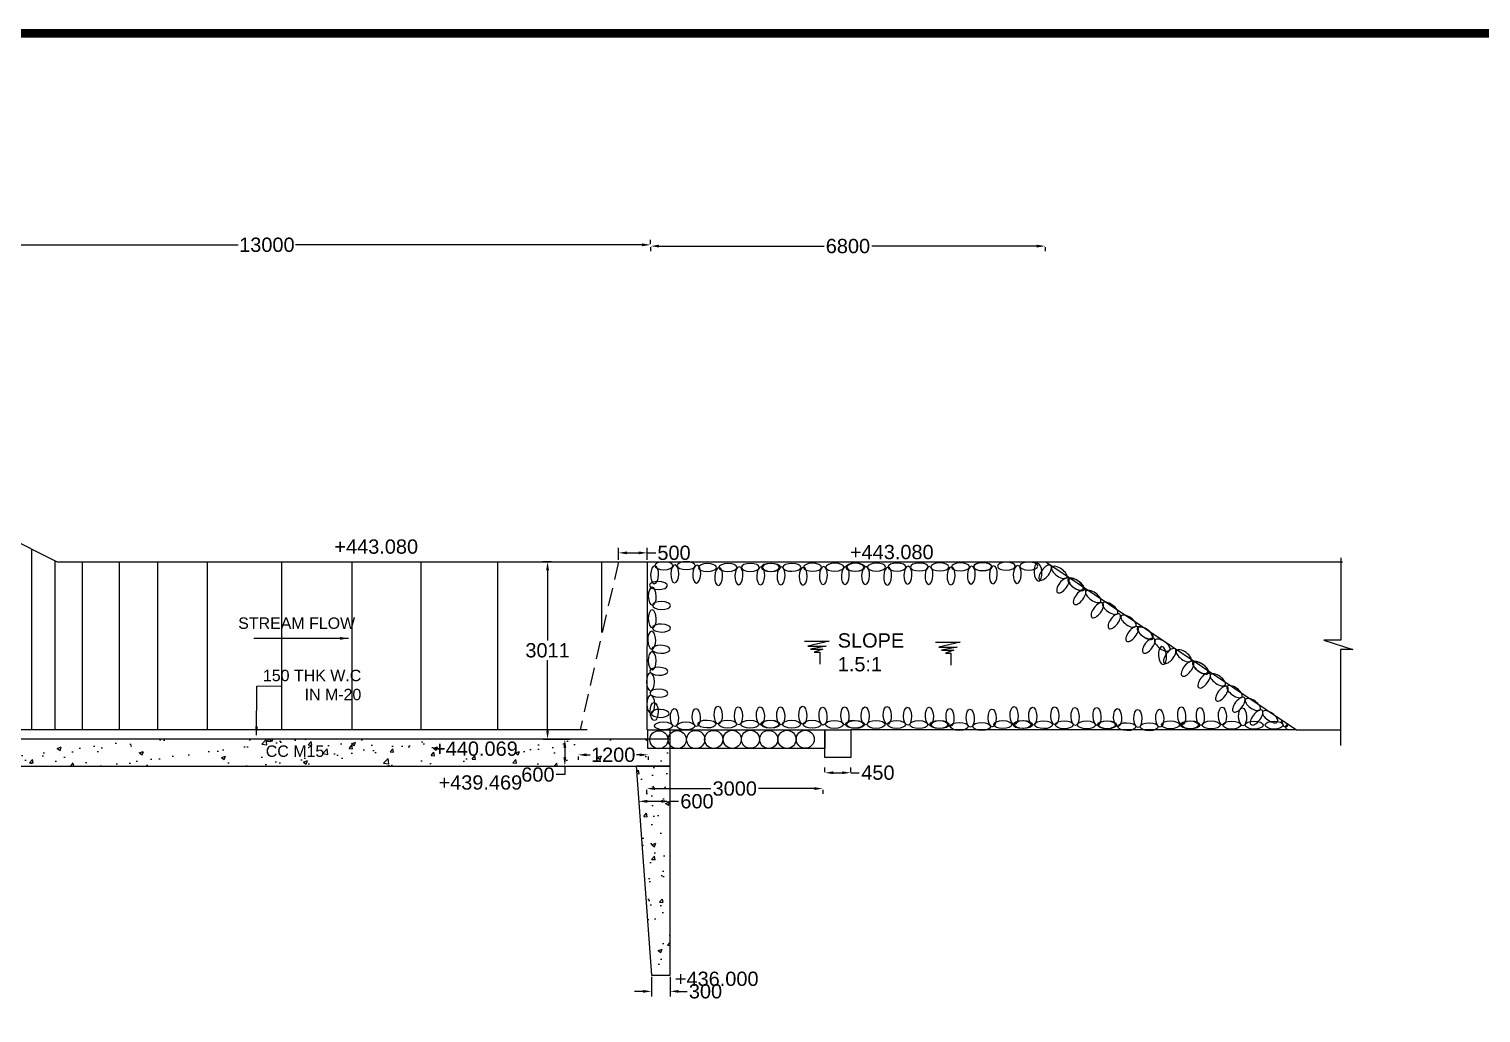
# Model space of a CAD drawing. Header units: metres. Extents: x 450 to 1815, y 479 to 860.
# Drawn here: x 1712.8 to 1763.6, y 782.7 to 817.2 of the extents above; entities that cross this region are included whole.
import ezdxf

# ---------------------------------------------------------------- set-up
doc = ezdxf.new("R2010")
doc.units = ezdxf.units.M
doc.header["$MEASUREMENT"] = 0
doc.linetypes.add('HIDDEN', pattern=[9.525, 6.35, -3.175])
for name, color, linetype in [('DIMENSION', 255, 'Continuous'), ('DRAWING', 7, 'Continuous'), ('HATCH', 7, 'Continuous'), ('TEXT', 255, 'Continuous')]:
    doc.layers.add(name, color=color, linetype=linetype)
doc.styles.get("Standard").update_dxf_attribs({"font": 'arial.ttf'})
doc.dimstyles.get("Standard").update_dxf_attribs({"dimtxt": 0.5, "dimasz": 0.3, "dimexe": 0.18, "dimexo": 0.0625, "dimgap": 0.09, "dimtad": 0, "dimtih": 1, "dimtoh": 1, "dimdec": 4, "dimzin": 0, "dimdsep": 46, "dimtxsty": 'Standard', "dimcen": 0.09, "dimadec": 0, "dimazin": 0, "dimtfac": 1, "dimtdec": 4, "dimtofl": 0, "dimtmove": 0, "dimatfit": 3, "dimfxl": 1, "dimtolj": 1, "dimtzin": 0, "dimarcsym": 0})

# ---------------------------------------------------------------- blocks, each defined once
blk = doc.blocks.new('*D87')
at = {"layer": 'Defpoints', "color": 0, "ltscale": 0.1, "transparency": 16777216}
for p in [(1707.643, 809.62), (1734.531, 809.643), (1734.531, 809.62)]:
    blk.add_point(p, dxfattribs=at)
at = {"layer": 'DIMENSION', "color": 0, "lineweight": -2, "ltscale": 0.1, "transparency": 16777216}
for p, q in [((1707.643, 809.683), (1707.643, 809.823)), ((1707.943, 809.643), (1720.08, 809.643)), ((1734.231, 809.643), (1722.093, 809.643)), ((1734.531, 809.683), (1734.531, 809.823))]:
    blk.add_line(p, q, dxfattribs=at)
at = {"layer": 'DIMENSION', "color": 0, "ltscale": 0.1, "transparency": 16777216}
for points in [[(1707.943, 809.693), (1707.943, 809.593), (1707.643, 809.643)], [(1734.231, 809.693), (1734.231, 809.593), (1734.531, 809.643)]]:
    blk.add_solid(points, dxfattribs=at)
at = {"layer": 'DIMENSION', "color": 0, "ltscale": 0.1, "transparency": 16777216, "insert": (1721.087, 809.643), "char_height": 0.5, "attachment_point": 5}
blk.add_mtext('\\A1;13000', dxfattribs=at)
blk = doc.blocks.new('*D88')
at = {"layer": 'Defpoints', "color": 0, "ltscale": 0.1, "transparency": 16777216}
for p in [(1734.531, 809.62), (1748.359, 809.62), (1748.359, 809.598)]:
    blk.add_point(p, dxfattribs=at)
at = {"layer": 'DIMENSION', "color": 0, "lineweight": -2, "ltscale": 0.1, "transparency": 16777216}
for p, q in [((1734.531, 809.558), (1734.531, 809.418)), ((1734.831, 809.598), (1740.608, 809.598)), ((1748.059, 809.598), (1742.282, 809.598)), ((1748.359, 809.558), (1748.359, 809.418))]:
    blk.add_line(p, q, dxfattribs=at)
at = {"layer": 'DIMENSION', "color": 0, "ltscale": 0.1, "transparency": 16777216}
for points in [[(1734.831, 809.648), (1734.831, 809.548), (1734.531, 809.598)], [(1748.059, 809.648), (1748.059, 809.548), (1748.359, 809.598)]]:
    blk.add_solid(points, dxfattribs=at)
at = {"layer": 'DIMENSION', "color": 0, "ltscale": 0.1, "transparency": 16777216, "insert": (1741.445, 809.598), "char_height": 0.5, "attachment_point": 5}
blk.add_mtext('\\A1;6800', dxfattribs=at)
blk = doc.blocks.new('*D113')
at = {"layer": 'Defpoints', "color": 0, "ltscale": 0.1, "transparency": 16777216}
for p in [(1730.708, 792.327), (1730.708, 791.382), (1731.526, 791.382)]:
    blk.add_point(p, dxfattribs=at)
at = {"layer": 'DIMENSION', "color": 0, "lineweight": -2, "ltscale": 0.1, "transparency": 16777216}
for p, q in [((1730.771, 792.327), (1731.706, 792.327)), ((1731.526, 792.027), (1731.526, 791.682)), ((1730.771, 791.382), (1731.706, 791.382)), ((1731.526, 791.082), (1731.226, 791.082)), ((1731.526, 791.382), (1731.526, 791.082))]:
    blk.add_line(p, q, dxfattribs=at)
at = {"layer": 'DIMENSION', "color": 0, "ltscale": 0.1, "transparency": 16777216}
for points in [[(1731.476, 792.027), (1731.576, 792.027), (1731.526, 792.327)], [(1731.476, 791.682), (1731.576, 791.682), (1731.526, 791.382)]]:
    blk.add_solid(points, dxfattribs=at)
at = {"layer": 'DIMENSION', "color": 0, "ltscale": 0.1, "transparency": 16777216, "insert": (1730.583, 791.082), "char_height": 0.5, "attachment_point": 5}
blk.add_mtext('\\A1;600', dxfattribs=at)
blk = doc.blocks.new('*D114')
at = {"layer": 'Defpoints', "color": 0, "ltscale": 0.1, "transparency": 16777216}
for p in [(1731.995, 791.785), (1734.446, 791.785), (1734.446, 791.774)]:
    blk.add_point(p, dxfattribs=at)
at = {"layer": 'DIMENSION', "color": 0, "lineweight": -2, "ltscale": 0.1, "transparency": 16777216}
for p, q in [((1731.995, 791.722), (1731.995, 791.594)), ((1732.295, 791.774), (1732.408, 791.774)), ((1734.146, 791.774), (1734.033, 791.774)), ((1734.446, 791.722), (1734.446, 791.594))]:
    blk.add_line(p, q, dxfattribs=at)
at = {"layer": 'DIMENSION', "color": 0, "ltscale": 0.1, "transparency": 16777216}
for points in [[(1732.295, 791.824), (1732.295, 791.724), (1731.995, 791.774)], [(1734.146, 791.824), (1734.146, 791.724), (1734.446, 791.774)]]:
    blk.add_solid(points, dxfattribs=at)
at = {"layer": 'DIMENSION', "color": 0, "ltscale": 0.1, "transparency": 16777216, "insert": (1733.22, 791.774), "char_height": 0.5, "attachment_point": 5}
blk.add_mtext('\\A1;1200', dxfattribs=at)
blk = doc.blocks.new('*D115')
at = {"layer": 'Defpoints', "color": 0, "ltscale": 0.1, "transparency": 16777216}
for p in [(1734.117, 790.146), (1735.213, 790.146), (1735.213, 790.146)]:
    blk.add_point(p, dxfattribs=at)
at = {"layer": 'DIMENSION', "color": 0, "lineweight": -2, "ltscale": 0.1, "transparency": 16777216}
for p, q in [((1734.117, 790.209), (1734.117, 790.326)), ((1734.417, 790.146), (1734.913, 790.146)), ((1735.213, 790.209), (1735.213, 790.326)), ((1735.213, 790.146), (1735.513, 790.146))]:
    blk.add_line(p, q, dxfattribs=at)
at = {"layer": 'DIMENSION', "color": 0, "ltscale": 0.1, "transparency": 16777216}
for points in [[(1734.417, 790.196), (1734.417, 790.096), (1734.117, 790.146)], [(1734.913, 790.196), (1734.913, 790.096), (1735.213, 790.146)]]:
    blk.add_solid(points, dxfattribs=at)
at = {"layer": 'DIMENSION', "color": 0, "ltscale": 0.1, "transparency": 16777216, "insert": (1736.156, 790.146), "char_height": 0.5, "attachment_point": 5}
blk.add_mtext('\\A1;600', dxfattribs=at)
blk = doc.blocks.new('*D116')
at = {"layer": 'Defpoints', "color": 0, "ltscale": 0.1, "transparency": 16777216}
for p in [(1734.391, 790.612), (1740.568, 790.612), (1740.568, 790.592)]:
    blk.add_point(p, dxfattribs=at)
at = {"layer": 'DIMENSION', "color": 0, "lineweight": -2, "ltscale": 0.1, "transparency": 16777216}
for p, q in [((1734.391, 790.549), (1734.391, 790.412)), ((1734.691, 790.592), (1736.644, 790.592)), ((1740.268, 790.592), (1738.315, 790.592)), ((1740.568, 790.549), (1740.568, 790.412))]:
    blk.add_line(p, q, dxfattribs=at)
at = {"layer": 'DIMENSION', "color": 0, "ltscale": 0.1, "transparency": 16777216}
for points in [[(1734.691, 790.642), (1734.691, 790.542), (1734.391, 790.592)], [(1740.268, 790.642), (1740.268, 790.542), (1740.568, 790.592)]]:
    blk.add_solid(points, dxfattribs=at)
at = {"layer": 'DIMENSION', "color": 0, "ltscale": 0.1, "transparency": 16777216, "insert": (1737.48, 790.592), "char_height": 0.5, "attachment_point": 5}
blk.add_mtext('\\A1;3000', dxfattribs=at)
blk = doc.blocks.new('*D117')
at = {"layer": 'Defpoints', "color": 0, "ltscale": 0.1, "transparency": 16777216}
for p in [(1740.635, 791.109), (1741.544, 791.148), (1741.544, 791.109)]:
    blk.add_point(p, dxfattribs=at)
at = {"layer": 'DIMENSION', "color": 0, "lineweight": -2, "ltscale": 0.1, "transparency": 16777216}
for p, q in [((1740.635, 791.171), (1740.635, 791.328)), ((1740.935, 791.148), (1741.244, 791.148)), ((1741.544, 791.171), (1741.544, 791.328)), ((1741.544, 791.148), (1741.844, 791.148))]:
    blk.add_line(p, q, dxfattribs=at)
at = {"layer": 'DIMENSION', "color": 0, "ltscale": 0.1, "transparency": 16777216}
for points in [[(1740.935, 791.198), (1740.935, 791.098), (1740.635, 791.148)], [(1741.244, 791.198), (1741.244, 791.098), (1741.544, 791.148)]]:
    blk.add_solid(points, dxfattribs=at)
at = {"layer": 'DIMENSION', "color": 0, "ltscale": 0.1, "transparency": 16777216, "insert": (1742.495, 791.148), "char_height": 0.5, "attachment_point": 5}
blk.add_mtext('\\A1;450', dxfattribs=at)
blk = doc.blocks.new('*D118')
at = {"layer": 'Defpoints', "color": 0, "ltscale": 0.1, "transparency": 16777216}
for p in [(1730.921, 798.54), (1731.113, 798.54), (1731.113, 792.327)]:
    blk.add_point(p, dxfattribs=at)
at = {"layer": 'DIMENSION', "color": 0, "lineweight": -2, "ltscale": 0.1, "transparency": 16777216}
for p, q in [((1731.051, 798.54), (1730.741, 798.54)), ((1730.921, 798.24), (1730.921, 795.779)), ((1730.921, 792.627), (1730.921, 795.088)), ((1731.051, 792.327), (1730.741, 792.327))]:
    blk.add_line(p, q, dxfattribs=at)
at = {"layer": 'DIMENSION', "color": 0, "ltscale": 0.1, "transparency": 16777216}
for points in [[(1730.871, 798.24), (1730.971, 798.24), (1730.921, 798.54)], [(1730.871, 792.627), (1730.971, 792.627), (1730.921, 792.327)]]:
    blk.add_solid(points, dxfattribs=at)
at = {"layer": 'DIMENSION', "color": 0, "ltscale": 0.1, "transparency": 16777216, "insert": (1730.921, 795.434), "char_height": 0.5, "attachment_point": 5}
blk.add_mtext('\\A1;3011', dxfattribs=at)
blk = doc.blocks.new('*D119')
at = {"layer": 'Defpoints', "color": 0, "ltscale": 0.1, "transparency": 16777216}
for p in [(1734.41, 798.851), (1733.404, 798.54), (1734.41, 798.539)]:
    blk.add_point(p, dxfattribs=at)
at = {"layer": 'DIMENSION', "color": 0, "lineweight": -2, "ltscale": 0.1, "transparency": 16777216}
for p, q in [((1733.404, 798.603), (1733.404, 799.031)), ((1733.704, 798.851), (1734.11, 798.851)), ((1734.41, 798.602), (1734.41, 799.031)), ((1734.41, 798.851), (1734.71, 798.851))]:
    blk.add_line(p, q, dxfattribs=at)
at = {"layer": 'DIMENSION', "color": 0, "ltscale": 0.1, "transparency": 16777216}
for points in [[(1733.704, 798.901), (1733.704, 798.801), (1733.404, 798.851)], [(1734.11, 798.901), (1734.11, 798.801), (1734.41, 798.851)]]:
    blk.add_solid(points, dxfattribs=at)
at = {"layer": 'DIMENSION', "color": 0, "ltscale": 0.1, "transparency": 16777216, "insert": (1735.351, 798.851), "char_height": 0.5, "attachment_point": 5}
blk.add_mtext('\\A1;500', dxfattribs=at)
blk = doc.blocks.new('*D120')
at = {"layer": 'Defpoints', "color": 0, "ltscale": 0.1, "transparency": 16777216}
for p in [(1734.562, 784.055), (1735.213, 784.055), (1735.213, 783.488)]:
    blk.add_point(p, dxfattribs=at)
at = {"layer": 'DIMENSION', "color": 0, "lineweight": -2, "ltscale": 0.1, "transparency": 16777216}
for p, q in [((1734.562, 783.993), (1734.562, 783.308)), ((1735.213, 783.993), (1735.213, 783.308)), ((1734.262, 783.488), (1733.962, 783.488)), ((1735.513, 783.488), (1735.813, 783.488))]:
    blk.add_line(p, q, dxfattribs=at)
at = {"layer": 'DIMENSION', "color": 0, "ltscale": 0.1, "transparency": 16777216}
for points in [[(1734.262, 783.538), (1734.262, 783.438), (1734.562, 783.488)], [(1735.513, 783.538), (1735.513, 783.438), (1735.213, 783.488)]]:
    blk.add_solid(points, dxfattribs=at)
at = {"layer": 'DIMENSION', "color": 0, "ltscale": 0.1, "transparency": 16777216, "insert": (1736.454, 783.488), "char_height": 0.5, "attachment_point": 5}
blk.add_mtext('\\A1;300', dxfattribs=at)

msp = doc.modelspace()

# ---------------------------------------------------------------- hatches: boundary and pattern name
at = {"layer": 'HATCH', "ltscale": 0.1}
h = msp.add_hatch(dxfattribs=at)
h.set_pattern_fill('AR-CONC', color=256, scale=0.2, style=0)
h.set_pattern_definition([(50, (0, 0), (1.4345204, -0.1255043), [0.15, -1.65]), (355, (0, 0), (-0.2775027, 1.5043843), [0.12, -1.32]), (100.4514, (0.1195, -0.0105), (1.1570188, 1.3788791), [0.1274804, -1.4022842]), (46.1842, (0, 0.4), (2.1344821, -0.331038), [0.225, -2.475]), (96.6356, (0.1779, 0.3724), (1.8693254, 1.9482357), [0.1912206, -2.103426]), (351.1842, (0, 0.4), (1.869324, 1.9482372), [0.18, -1.98]), (21, (0.2, 0.3), (1.1938141, -0.8052378), [0.15, -1.65]), (326, (0.2, 0.3), (0.4866307, 1.4503001), [0.12, -1.32]), (71.4514, (0.2995, 0.2329), (1.6804453, 0.645061), [0.1274804, -1.4022842]), (37.5, (0, 0), (0.02431971, 0.66578771), [0, -1.304, 0, -1.34, 0, -1.325]), (7.5, (0, 0), (0.52613907, 0.78882342), [0, -0.764, 0, -1.274, 0, -0.505]), (327.5, (-0.446, 0), (1.06764487, -0.04510974), [0, -0.5, 0, -1.56, 0, -2.07]), (317.5, (-0.646, 0), (1.16637234, 0.20020996), [0, -0.65, 0, -1.036, 0, -1.47])])
h.paths.add_polyline_path([(1735.21264, 791.38154), (1735.21264, 791.9985), (1734.90512, 791.9985, -0.13336282), (1734.73891, 791.9985), (1734.43632, 791.9985), (1734.43632, 792.3271), (1709.18164, 792.3271), (1709.18234, 792.11015), (1708.89732, 792.11015), (1708.89732, 791.38154)])
h.paths.add_polyline_path([(1734.56197, 784.05549), (1735.21264, 784.05549), (1735.21264, 791.38154), (1734.02646, 791.38154)])
h.paths.add_polyline_path([(1732.37311, 792.154), (1734.06752, 792.154), (1734.06752, 791.39342), (1732.37311, 791.39342)], flags=24)
h.paths.add_polyline_path([(1726.43136, 792.36641), (1729.9716, 792.36641), (1729.9716, 791.60583), (1726.43136, 791.60583)], flags=9)
h.paths.add_polyline_path([(1708.83566, 792.43285), (1712.3759, 792.43285), (1712.3759, 791.67227), (1708.83566, 791.67227)], flags=9)
h.paths.add_polyline_path([(1720.99849, 792.2043), (1723.19767, 792.2043), (1723.19767, 791.59066), (1720.99849, 791.59066)], flags=24)
h.paths.add_polyline_path([(1735.47764, 790.52639), (1736.83337, 790.52639), (1736.83337, 789.76581), (1735.47764, 789.76581)], flags=9)

# ---------------------------------------------------------------- linework, layer by layer
at = {"layer": 'DIMENSION', "ltscale": 0.1, "const_width": 0.3}
msp.add_lwpolyline([(1558.65013, 817.05371), (1814.62888, 817.05371), (1814.62888, 698.07935), (1558.65013, 698.07935)], close=True, dxfattribs=at)
at = {"layer": 'DRAWING', "ltscale": 0.1}
for p, q in [((1732.30721, 792.65125), (1708.89732, 792.65125)), ((1735.21264, 792.3271), (1708.89732, 792.3271)), ((1708.89732, 791.38154), (1735.21264, 791.38154))]:
    msp.add_line(p, q, dxfattribs=at)
for points in [[(1659.48352, 796.38122), (1676.76799, 807.89638), (1695.12999, 807.89638), (1713.74472, 798.54049), (1748.38286, 798.54049), (1758.77136, 798.54049)], [(1712.84484, 798.99277), (1712.84484, 792.65125)], [(1758.71368, 798.67984), (1758.71368, 795.79476), (1758.11427, 795.79476), (1759.13217, 795.47026), (1758.69902, 795.47026), (1758.69902, 792.10167)], [(1713.65957, 798.58329), (1713.65957, 792.65125)], [(1714.62058, 798.54049), (1714.62058, 792.65125)], [(1715.91495, 798.54049), (1715.91495, 792.65125)], [(1717.24994, 798.54049), (1717.24994, 792.65125)], [(1718.98979, 798.54049), (1718.98979, 792.65125)], [(1721.59592, 798.54049), (1721.59592, 792.65125)], [(1724.06586, 798.54049), (1724.06586, 792.65125)], [(1726.48043, 798.54049), (1726.48043, 792.65125)], [(1729.16506, 798.54049), (1729.16506, 792.65125)], [(1732.80955, 798.54049), (1732.80955, 796.06533)], [(1734.40962, 798.54049), (1734.4022, 792.65125)], [(1748.38286, 798.54049), (1757.16667, 792.64984), (1741.54362, 792.64984)], [(1739.92044, 795.75912), (1740.78902, 795.75912), (1740.03799, 795.58299), (1740.68452, 795.58299), (1740.13594, 795.4721), (1740.56045, 795.4721), (1740.26655, 795.36773), (1740.45595, 795.36773), (1740.45595, 794.95024)], [(1744.51306, 795.72369), (1745.38164, 795.72369), (1744.63061, 795.54756), (1745.27714, 795.54756), (1744.72856, 795.43667), (1745.15307, 795.43667), (1744.85918, 795.3323), (1745.04857, 795.3323), (1745.04857, 794.91481)], [(1735.21264, 791.38154), (1735.21264, 792.65125)], [(1757.16667, 792.64984), (1758.7088, 792.64984)]]:
    msp.add_lwpolyline(points, dxfattribs=at)
at = {"layer": 'DRAWING', "linetype": 'HIDDEN', "ltscale": 0.1}
msp.add_lwpolyline([(1733.40377, 798.54049), (1732.05826, 792.65125)], dxfattribs=at)
at = {"layer": 'DRAWING', "ltscale": 0.1}
for points in [[(1734.43632, 792.65125), (1740.63461, 792.65125), (1740.63461, 791.9985), (1734.43632, 791.9985)], [(1740.63461, 792.65125), (1741.54362, 792.65125), (1741.54362, 791.68174), (1740.63461, 791.68174)], [(1735.21264, 791.38154), (1734.02646, 791.38154), (1734.56197, 784.05549), (1735.21264, 784.05549)]]:
    msp.add_lwpolyline(points, close=True, dxfattribs=at)
at = {"layer": 'DRAWING'}
for centre in [(1734.82201, 792.30452), (1735.4644, 792.30861), (1736.11143, 792.31205), (1736.74134, 792.3154), (1737.39198, 792.31886), (1738.02742, 792.32224), (1738.6698, 792.31379), (1739.30856, 792.31719), (1739.94981, 792.3206)]:
    msp.add_circle(centre, 0.3171, dxfattribs=at)
at = {"layer": 'DRAWING', "extrusion": (0, 0, -1)}
for centre, major_axis in [((1734.67075, 798.08488), (-0.01082, -0.3151)), ((1734.99686, 798.40117), (-0.31528, -0.00119)), ((1735.37969, 798.11363), (-0.01082, -0.3151)), ((1735.78035, 798.40413), (-0.31528, -0.00119)), ((1736.14664, 798.10723), (-0.01082, -0.3151)), ((1736.52101, 798.33681), (-0.31528, -0.00119)), ((1736.91544, 798.02324), (-0.01082, -0.3151)), ((1737.24155, 798.33953), (-0.31528, -0.00119)), ((1737.62439, 798.05199), (-0.01082, -0.3151)), ((1738.02505, 798.34249), (-0.31528, -0.00119)), ((1738.39133, 798.04559), (-0.01082, -0.3151)), ((1738.72697, 798.34086), (-0.31528, -0.00119)), ((1738.76361, 798.34194), (-0.31528, -0.00119)), ((1739.10367, 798.04864), (-0.01082, -0.3151)), ((1739.48293, 798.34371), (-0.31528, -0.00119)), ((1739.87736, 798.03015), (-0.01082, -0.3151)), ((1740.20347, 798.34644), (-0.31528, -0.00119)), ((1740.58631, 798.05889), (-0.01082, -0.3151)), ((1740.98696, 798.3494), (-0.31528, -0.00119)), ((1741.35325, 798.0525), (-0.01082, -0.3151)), ((1741.68717, 798.34776), (-0.31528, -0.00119)), ((1741.72553, 798.34885), (-0.31528, -0.00119)), ((1742.06387, 798.05555), (-0.01082, -0.3151)), ((1742.44313, 798.35062), (-0.31528, -0.00119)), ((1742.83756, 798.03705), (-0.01082, -0.3151)), ((1743.16367, 798.35334), (-0.31528, -0.00119)), ((1743.5465, 798.0658), (-0.01082, -0.3151)), ((1743.94716, 798.3563), (-0.31528, -0.00119)), ((1744.28581, 798.063), (-0.01082, -0.3151)), ((1744.66507, 798.35807), (-0.31528, -0.00119)), ((1745.0595, 798.04451), (-0.01082, -0.3151)), ((1745.38561, 798.3608), (-0.31528, -0.00119)), ((1745.76844, 798.07325), (-0.01082, -0.3151)), ((1746.15568, 798.36856), (-0.31528, -0.00119)), ((1746.1691, 798.36376), (-0.31528, -0.00119)), ((1746.53852, 798.08102), (-0.01082, -0.3151)), ((1746.9958, 798.3841), (-0.31528, -0.00119)), ((1747.37863, 798.09656), (-0.01082, -0.3151)), ((1747.77929, 798.38706), (-0.31528, -0.00119)), ((1748.10522, 798.1748), (0.02461, -0.31432)), ((1748.35677, 798.15973), (-0.19092, -0.25091)), ((1748.85163, 798.16529), (-0.258, 0.18122)), ((1734.80303, 797.71082), (0.31523, -0.00602)), ((1748.979, 797.71132), (-0.19092, -0.25091)), ((1749.42355, 797.75834), (-0.258, 0.18122)), ((1749.45408, 797.73805), (-0.258, 0.18122)), ((1734.59004, 797.32936), (0.00599, -0.31523)), ((1734.91126, 797.00811), (0.31523, -0.00602)), ((1749.56213, 797.30217), (-0.19092, -0.25091)), ((1750.04217, 797.32383), (-0.258, 0.18122)), ((1750.63179, 796.90968), (-0.258, 0.18122)), ((1734.59004, 796.53882), (0.00599, -0.31523)), ((1750.18287, 796.83999), (-0.19092, -0.25091)), ((1750.77808, 796.45377), (-0.19092, -0.25091)), ((1751.27294, 796.45934), (-0.258, 0.18122)), ((1734.91126, 796.21757), (0.31523, -0.00602)), ((1751.40031, 796.00536), (-0.19092, -0.25091)), ((1751.84345, 796.05338), (-0.258, 0.18122)), ((1751.87539, 796.0321), (-0.258, 0.18122)), ((1734.57007, 795.79343), (0.00599, -0.31523)), ((1751.98203, 795.59721), (-0.19092, -0.25091)), ((1752.46207, 795.61886), (-0.258, 0.18122)), ((1734.58377, 795.07302), (0.00599, -0.31523)), ((1734.8913, 795.47218), (0.31523, -0.00602)), ((1752.46745, 795.25291), (0.02461, -0.31432)), ((1752.719, 795.23784), (-0.19092, -0.25091)), ((1753.21386, 795.24341), (-0.258, 0.18122)), ((1734.52773, 794.33142), (0.00599, -0.31523)), ((1734.81902, 794.70218), (0.31523, -0.00602)), ((1753.34123, 794.78943), (-0.19092, -0.25091)), ((1753.78578, 794.83645), (-0.258, 0.18122)), ((1753.81631, 794.81616), (-0.258, 0.18122)), ((1753.92436, 794.38028), (-0.19092, -0.25091)), ((1754.4044, 794.40194), (-0.258, 0.18122)), ((1754.5451, 793.9181), (-0.19092, -0.25091)), ((1754.99402, 793.98779), (-0.258, 0.18122)), ((1734.54262, 793.54806), (0.00599, -0.31523)), ((1734.8243, 793.93523), (0.31523, -0.00602)), ((1755.14031, 793.53189), (-0.19092, -0.25091)), ((1755.63517, 793.53745), (-0.258, 0.18122)), ((1734.86384, 793.22681), (0.31523, -0.00602)), ((1755.76254, 793.08347), (-0.19092, -0.25091)), ((1756.23761, 793.11021), (-0.258, 0.18122))]:
    msp.add_ellipse(centre, major_axis=major_axis, ratio=0.44187519, dxfattribs=at)
at = {"layer": 'DRAWING'}
for centre, major_axis in [((1734.65645, 793.29467), (-0.01082, 0.3151)), ((1735.36539, 793.07809), (-0.01082, 0.3151)), ((1736.13233, 793.08449), (-0.01082, 0.3151)), ((1736.90114, 793.16848), (-0.01082, 0.3151)), ((1737.61008, 793.13973), (-0.01082, 0.3151)), ((1738.37703, 793.14613), (-0.01082, 0.3151)), ((1739.08937, 793.14308), (-0.01082, 0.3151)), ((1739.86306, 793.16157), (-0.01082, 0.3151)), ((1740.572, 793.13283), (-0.01082, 0.3151)), ((1741.33894, 793.13922), (-0.01082, 0.3151)), ((1742.04957, 793.13617), (-0.01082, 0.3151)), ((1742.82326, 793.15467), (-0.01082, 0.3151)), ((1743.5322, 793.12592), (-0.01082, 0.3151)), ((1744.29914, 793.13232), (-0.01082, 0.3151)), ((1745.02162, 793.08801), (-0.01082, 0.3151)), ((1745.73057, 793.05926), (-0.01082, 0.3151)), ((1746.49751, 793.06566), (-0.01082, 0.3151)), ((1747.26632, 793.14965), (-0.01082, 0.3151)), ((1747.92125, 793.12661), (-0.01082, 0.3151)), ((1748.69494, 793.14511), (-0.01082, 0.3151)), ((1749.40388, 793.11636), (-0.01082, 0.3151)), ((1750.17082, 793.12276), (-0.01082, 0.3151)), ((1750.8933, 793.07845), (-0.01082, 0.3151)), ((1751.60225, 793.0497), (-0.01082, 0.3151)), ((1752.36919, 793.05609), (-0.01082, 0.3151)), ((1753.138, 793.14009), (-0.01082, 0.3151)), ((1753.79139, 793.11705), (-0.01082, 0.3151)), ((1754.56508, 793.13555), (-0.01082, 0.3151)), ((1755.27402, 793.1068), (-0.01082, 0.3151)), ((1734.98255, 792.79055), (-0.31528, 0.00119)), ((1735.76605, 792.78759), (-0.31528, 0.00119)), ((1736.50671, 792.85491), (-0.31528, 0.00119)), ((1737.22724, 792.85219), (-0.31528, 0.00119)), ((1738.01074, 792.84923), (-0.31528, 0.00119)), ((1738.71266, 792.85086), (-0.31528, 0.00119)), ((1738.7493, 792.84978), (-0.31528, 0.00119)), ((1739.46863, 792.84801), (-0.31528, 0.00119)), ((1740.18916, 792.84528), (-0.31528, 0.00119)), ((1740.97266, 792.84232), (-0.31528, 0.00119)), ((1741.67286, 792.84396), (-0.31528, 0.00119)), ((1741.71122, 792.84287), (-0.31528, 0.00119)), ((1742.42883, 792.8411), (-0.31528, 0.00119)), ((1743.14936, 792.83838), (-0.31528, 0.00119)), ((1743.93286, 792.83542), (-0.31528, 0.00119)), ((1744.63478, 792.83705), (-0.31528, 0.00119)), ((1744.67142, 792.83597), (-0.31528, 0.00119)), ((1745.34773, 792.77172), (-0.31528, 0.00119)), ((1746.13123, 792.76875), (-0.31528, 0.00119)), ((1746.87189, 792.83608), (-0.31528, 0.00119)), ((1747.54454, 792.8344), (-0.31528, 0.00119)), ((1747.5829, 792.83331), (-0.31528, 0.00119)), ((1747.59242, 792.83336), (-0.31528, 0.00119)), ((1748.30051, 792.83154), (-0.31528, 0.00119)), ((1749.02104, 792.82882), (-0.31528, 0.00119)), ((1749.80454, 792.82586), (-0.31528, 0.00119)), ((1750.50646, 792.82749), (-0.31528, 0.00119)), ((1750.5431, 792.82641), (-0.31528, 0.00119)), ((1751.21941, 792.76215), (-0.31528, 0.00119)), ((1752.00291, 792.75919), (-0.31528, 0.00119)), ((1752.74357, 792.82652), (-0.31528, 0.00119)), ((1753.41469, 792.82484), (-0.31528, 0.00119)), ((1753.45305, 792.82375), (-0.31528, 0.00119)), ((1753.4641, 792.8238), (-0.31528, 0.00119)), ((1754.17065, 792.82198), (-0.31528, 0.00119)), ((1754.89119, 792.81926), (-0.31528, 0.00119)), ((1755.67468, 792.8163), (-0.31528, 0.00119)), ((1756.3766, 792.81793), (-0.31528, 0.00119))]:
    msp.add_ellipse(centre, major_axis=major_axis, ratio=0.44187519, dxfattribs=at)
for centre, major_axis, start_param, end_param in [((1756.76345, 793.06889), (-0.01082, 0.3151), 1.74016266, 3.92569799), ((1757.08955, 792.7526), (-0.31528, 0.00119), 5.50239435, 7.12120487)]:
    msp.add_ellipse(centre, major_axis=major_axis, ratio=0.44187519, start_param=start_param, end_param=end_param, dxfattribs=at)

# ---------------------------------------------------------------- texts
at = {"layer": 'TEXT'}
for s, insert, char_height, width, attachment_point in [('  +443.080', (1723.06417, 799.32171), 0.5, 10.2593451, 1), ('  +443.080', (1741.12687, 799.12958), 0.5, 10.2593451, 1), ('STREAM FLOW', (1724.17967, 796.58874), 0.4, 4.0959509, 3), ('SLOPE\\P1.5:1', (1741.08733, 796.03335), 0.5, 2.2969509, 1), ('150 THK W.C IN M-20', (1724.39479, 794.75571), 0.4, 4.1353001, 3), ('  +440.069', (1726.55636, 792.24141), 0.5, 10.2593451, 1), ('  +439.469', (1726.71279, 791.05685), 0.5, 10.2593451, 1), ('  +436.000', (1734.99251, 784.1785), 0.5, 10.2593451, 1)]:
    msp.add_mtext(s, dxfattribs=dict(at, insert=insert, char_height=char_height, width=width, attachment_point=attachment_point))
at = {"layer": 'TEXT', "insert": (1723.09767, 792.1043), "char_height": 0.4, "attachment_point": 3}
msp.add_mtext('CC M15', dxfattribs=at)

# ---------------------------------------------------------------- dimensions: what is measured, and where the dimension line sits
at = {"layer": 'DIMENSION', "ltscale": 0.1}
for base, p1, p2, text, picture, middle in [((1734.5309, 809.64321), (1707.64295, 809.62043), (1734.5309, 809.62043), '13000', '*D87', (1721.08692, 809.64321)), ((1748.3586, 809.59812), (1734.5309, 809.62043), (1748.3586, 809.62043), '6800', '*D88', (1741.44475, 809.59812)), ((1734.40962, 798.85063), (1733.40377, 798.54049), (1734.40962, 798.53922), '500', '*D119', (1735.35112, 798.85063)), ((1734.4457, 791.77371), (1731.99493, 791.78499), (1734.4457, 791.78499), '1200', '*D114', (1733.22032, 791.77371)), ((1741.54362, 791.14835), (1740.63461, 791.10862), (1741.54362, 791.10862), '450', '*D117', (1742.49519, 791.14835)), ((1740.56817, 790.59198), (1734.3913, 790.61185), (1740.56817, 790.61185), '3000', '*D116', (1737.47974, 790.59198)), ((1735.21264, 790.1461), (1734.11677, 790.1461), (1735.21264, 790.1461), '600', '*D115', (1736.1555, 790.1461)), ((1735.21264, 783.48792), (1734.56197, 784.05549), (1735.21264, 784.05549), '300', '*D120', (1736.45397, 783.48792))]:
    dim = msp.add_linear_dim(base=base, p1=p1, p2=p2, text=text, dimstyle='Standard', dxfattribs=at)
    dim.commit()
    dim.dimension.update_dxf_attribs({"geometry": picture, "text_midpoint": middle})
for base, p1, p2, text, picture, middle in [((1730.92055, 798.54049), (1731.11335, 792.3271), (1731.11335, 798.54049), '3011', '*D118', (1730.92055, 795.43379)), ((1731.52595, 791.38154), (1730.70827, 792.3271), (1730.70827, 791.38154), '600', '*D113', (1730.58308, 791.08154))]:
    dim = msp.add_linear_dim(base=base, p1=p1, p2=p2, angle=90, text=text, dimstyle='Standard', dxfattribs=at)
    dim.commit()
    dim.dimension.update_dxf_attribs({"geometry": picture, "text_midpoint": middle})

# ---------------------------------------------------------------- leaders
at = {"layer": 'DRAWING', "ltscale": 0.1}
for points in [[(1723.94996, 795.85602), (1720.63397, 795.85602)], [(1720.72167, 792.46231), (1720.73381, 794.18481), (1721.6201, 794.19694)]]:
    msp.add_leader(points, dimstyle='Standard', override={"dimgap": 0.09, "dimtad": 0}, dxfattribs=at)

doc.saveas('drawing.dxf')
